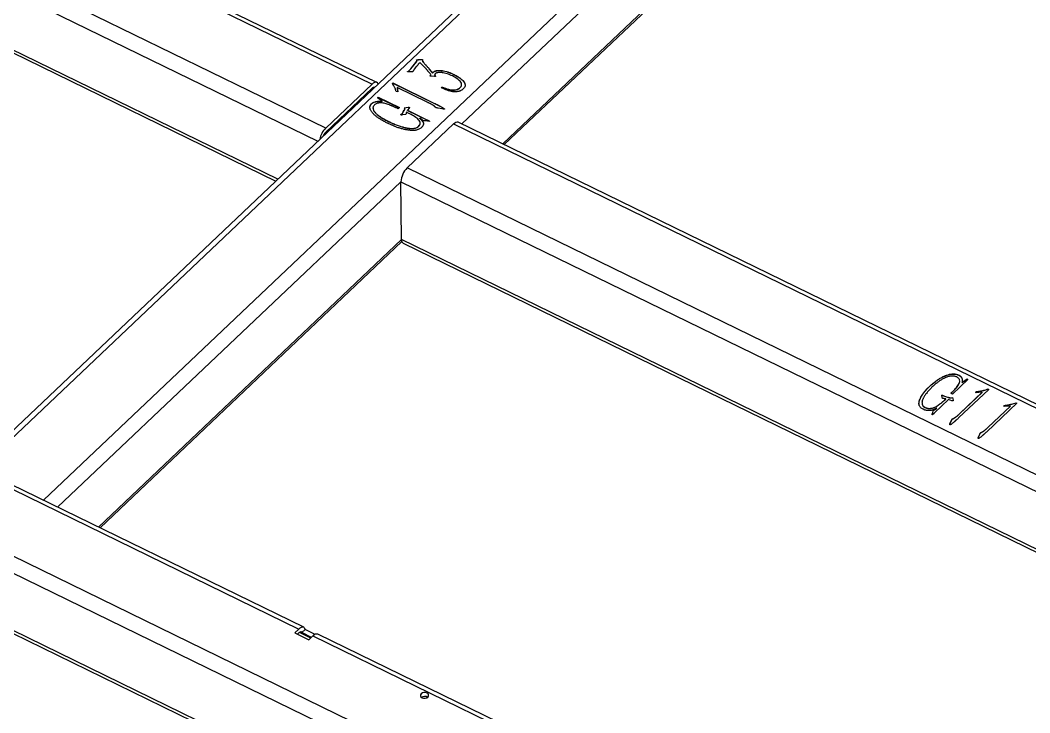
# Model space of a CAD drawing. Header units: millimetres. Extents: x 0 to 14850, y 0 to 10500.
# Drawn here: x 7003 to 9513, y 4267 to 5988 of the extents above; entities that cross this region are included whole.
import ezdxf

# ---------------------------------------------------------------- set-up
doc = ezdxf.new("R2010")
doc.units = ezdxf.units.MM
doc.header["$LTSCALE"] = 50

msp = doc.modelspace()

# ---------------------------------------------------------------- linework, layer by layer
for p, q in [((9388.4, 7247.2), (6890.1, 4878.6)), ((6901.9, 4872.8), (9406.5, 7247.4)), ((9565.8, 7169.7), (7061.2, 4795.2)), ((8101.5, 5730.7), (9587.6, 7139.7)), ((5415.1, 7030.4), (7878.1, 5829.4)), ((7890.1, 5833.8), (5427, 7034.9)), ((9589.4, 6995.9), (8202.8, 5681.3)), ((8206.8, 5679.4), (9586.1, 6987)), ((10061.4, 3156.3), (2368.5, 6907.5)), ((7762.8, 5720), (5299.7, 6921)), ((5284.3, 6886.7), (7743.4, 5687.6)), ((2353.1, 6873.2), (10046, 3121.9)), ((7643.8, 5593.2), (5286.1, 6742.9)), ((5290, 6733.8), (7638.8, 5588.4)), ((7974.6, 5867.9), (7989.5, 5886.2)), ((7974.6, 5867.6), (7989.5, 5885.9)), ((7989.1, 5888.4), (7988.7, 5890.2)), ((7989.5, 5886.2), (7989.1, 5888.4)), ((7989.5, 5885.9), (7989.5, 5886.2)), ((7993.3, 5890.4), (8000.7, 5890.6)), ((7993.4, 5890), (7993.3, 5890.4)), ((7993.4, 5890), (8000.7, 5890.3)), ((8009.3, 5871.1), (7997.2, 5883.4)), ((8000.7, 5890.3), (8000.7, 5890.6)), ((8003.8, 5887.7), (8004, 5885.4)), ((8003.8, 5887.4), (8003.8, 5887.7)), ((8003.8, 5887.4), (8004, 5885.1)), ((8004, 5885.1), (8004, 5885.4)), ((7979.5, 5859.7), (7968.8, 5859.8)), ((7970.3, 5863.5), (7974.6, 5867.9)), ((7970.3, 5863.2), (7974.6, 5867.6)), ((7970.3, 5863.2), (7970.3, 5863.5)), ((7974.6, 5867.6), (7974.6, 5867.9)), ((7980.1, 5861.4), (7979.5, 5859.7)), ((7986.3, 5871.1), (7983.1, 5866.6)), ((8021.1, 5866.1), (8028, 5856.7)), ((8021.1, 5865.8), (8021.1, 5866.1)), ((8021.1, 5865.8), (8028, 5856.4)), ((8022.5, 5849.8), (8023.1, 5851.2)), ((8022.6, 5849.8), (8023.1, 5850.9)), ((8023.1, 5851.2), (8023.9, 5853.4)), ((8023.1, 5850.9), (8023.9, 5853.1)), ((8023.1, 5850.9), (8023.1, 5851.2)), ((8023.9, 5853.1), (8023.9, 5853.4)), ((8033, 5848.3), (8024.7, 5849.1)), ((8028, 5856.4), (8028, 5856.7)), ((8035.1, 5855), (8033.2, 5852.7)), ((8033.2, 5852.7), (8034.8, 5850.5)), ((8033.2, 5852.4), (8033.2, 5852.7)), ((8033.2, 5852.4), (8034.8, 5850.2)), ((8034.8, 5850.2), (8034.8, 5850.5)), ((8082.6, 5852.8), (8082.6, 5853.1)), ((7878.1, 5829.4), (7762.8, 5720)), ((7928.5, 5830.8), (7930, 5832.3)), ((7931.1, 5827.1), (7928.5, 5830.8)), ((7928.6, 5830.6), (7930, 5832)), ((7930, 5832.3), (8033.3, 5781.7)), ((7930, 5832), (7930, 5832.3)), ((7930, 5832), (8033.3, 5781.4)), ((4964.5, 5807.3), (7696.2, 4475.3)), ((7708.1, 4479.7), (4976.5, 5811.8)), ((7762.9, 5710.2), (7878.3, 5819.6)), ((7882.2, 5819.2), (7879.4, 5820.6)), ((7941.8, 5810.1), (7937.9, 5811.2)), ((7940.3, 5821.4), (7941.8, 5810.1)), ((8016.5, 5784), (7940.3, 5821.4)), ((7940.3, 5821.1), (7940.3, 5821.4)), ((7940.3, 5821.1), (7941.7, 5810.1)), ((8050.4, 5820.6), (8051.9, 5822.1)), ((8058.1, 5817.1), (8050.4, 5820.6)), ((8050.6, 5820.5), (8052, 5821.8)), ((8052, 5821.8), (8051.9, 5822.1)), ((8097.3, 5820.9), (8097.3, 5821.2)), ((7877, 5780.6), (7877, 5780.9)), ((7891.4, 5795.1), (7893.1, 5796.7)), ((7903.6, 5786.8), (7891.4, 5795.1)), ((7891.6, 5795), (7893.1, 5796.4)), ((7893.1, 5796.7), (7945.9, 5771)), ((7893.1, 5796.4), (7893.1, 5796.7)), ((7893.1, 5796.4), (7945.7, 5770.8)), ((7899.3, 5787.2), (7903.6, 5786.8)), ((7899.3, 5786.9), (7899.3, 5787.2)), ((7899.3, 5786.9), (7903.6, 5786.5)), ((7903.6, 5786.5), (7903.6, 5786.8)), ((8033.3, 5781.4), (8033.3, 5781.7)), ((7880.4, 5770), (7880.4, 5769.6)), ((7945.9, 5771), (7943.1, 5768.1)), ((7950, 5754), (7953.4, 5757.2)), ((7950.1, 5753.7), (7950, 5754)), ((7950, 5753.4), (7950.1, 5753.7)), ((7950.1, 5753.7), (7953.4, 5756.9)), ((7961.9, 5754.1), (7952.9, 5752.8)), ((7953.4, 5757.2), (7955.4, 5760.5)), ((7953.4, 5756.9), (7955.4, 5760.2)), ((7953.4, 5756.9), (7953.4, 5757.2)), ((7955.4, 5760.5), (7958.1, 5764.4)), ((7955.4, 5760.2), (7958.1, 5764.1)), ((7955.4, 5760.2), (7955.4, 5760.5)), ((7958.1, 5764.1), (7958.1, 5764.4)), ((7958.3, 5770.8), (7967.8, 5772.2)), ((7959.4, 5769.1), (7958.3, 5770.8)), ((7958.5, 5770.5), (7967.8, 5771.9)), ((7962.5, 5756.2), (7961.9, 5754.1)), ((7969.4, 5756.9), (7963.7, 5759.9)), ((7970.3, 5770.1), (7966.1, 5764.4)), ((7966.1, 5764.4), (8014.5, 5740.8)), ((7966.1, 5764.1), (7966.1, 5764.4)), ((7966.1, 5764.1), (8014.5, 5740.5)), ((7967.8, 5771.9), (7967.8, 5772.2)), ((7971, 5771.1), (7970.3, 5770.1)), ((8051.4, 5767.9), (8042.8, 5769.8)), ((8054.6, 5767.3), (8051.4, 5767.9)), ((7779.8, 5726.2), (7782.6, 5724.8)), ((7919.7, 5736.1), (7919.7, 5736.4)), ((7965.2, 5621.3), (8080.6, 5730.6)), ((7993.4, 5723.8), (7993.4, 5724.1)), ((8002.7, 5740.5), (7996.6, 5744.7)), ((7996.6, 5744.4), (7996.6, 5744.7)), ((8004.2, 5739.1), (8002.7, 5740.5)), ((8012.4, 5738), (8007.8, 5738.4)), ((8015.7, 5737.4), (8012.4, 5738)), ((8014.5, 5740.5), (8014.5, 5740.8)), ((8080.6, 5730.6), (10543.6, 4529.6)), ((10555.6, 4534), (8092.5, 5735.1)), ((7768.1, 5711), (7765.2, 5712.4)), ((10428.3, 4420.2), (7965.2, 5621.3)), ((7096.5, 4778), (7949.8, 5586.9)), ((7951.6, 5443.1), (7949.8, 5586.9)), ((7949.8, 5586.9), (10408.8, 4387.8)), ((7567.1, 4187.7), (4835.5, 5519.8)), ((4839.5, 5510.6), (7567.9, 4180.2)), ((7951.6, 5443.1), (7197.9, 4728.5)), ((7201.9, 4726.6), (7952.3, 5438.1)), ((10309.3, 4293.4), (7951.6, 5443.1)), ((7955.5, 5434), (10304.3, 4288.6)), ((9359.4, 5095.6), (9321.2, 5059.3)), ((9336.4, 5106.1), (9336.4, 5106.4)), ((9344.7, 5088.4), (9357.1, 5096.7)), ((9344.7, 5088.1), (9357.1, 5096.4)), ((9357.1, 5096.7), (9359.4, 5095.6)), ((9357.1, 5096.4), (9357.1, 5096.7)), ((9357.1, 5096.4), (9359.2, 5095.4)), ((9277.8, 5089.7), (9277.8, 5090)), ((9411.2, 5070.8), (9336.1, 4999.8)), ((9345.4, 5091.3), (9344.7, 5088.4)), ((9344.7, 5088.1), (9344.7, 5088.4)), ((9345.2, 5092.4), (9345.4, 5091.5)), ((9403.6, 5070), (9409, 5071.8)), ((9403.6, 5069.7), (9409, 5071.5)), ((9403.6, 5069.7), (9403.6, 5070)), ((9409, 5071.8), (9411.2, 5070.8)), ((9409, 5071.5), (9409, 5071.8)), ((9409, 5071.5), (9411, 5070.6)), ((9311.3, 5045.5), (9276.2, 5012.2)), ((9296.2, 5048.2), (9294.4, 5054.4)), ((9296.2, 5056.3), (9300.9, 5054.1)), ((9296.2, 5056), (9296.2, 5056.3)), ((9296.2, 5056), (9300.9, 5053.7)), ((9299.4, 5047.9), (9296.2, 5048.2)), ((9300.3, 5043.2), (9304.8, 5047.1)), ((9300.3, 5042.9), (9304.8, 5046.8)), ((9300.9, 5054.1), (9305.7, 5052.7)), ((9300.9, 5053.7), (9300.9, 5054.1)), ((9300.9, 5053.7), (9305.7, 5052.4)), ((9304.8, 5046.8), (9304.8, 5047.1)), ((9305.7, 5052.7), (9311.4, 5050.9)), ((9305.7, 5052.4), (9305.7, 5052.7)), ((9305.7, 5052.4), (9311.5, 5050.6)), ((9319.6, 5042.7), (9311.3, 5045.5)), ((9311.5, 5050.6), (9311.4, 5050.9)), ((9321.2, 5059.3), (9317, 5061.2)), ((9318.2, 5050.1), (9320.8, 5050.8)), ((9318.2, 5049.8), (9320.8, 5050.5)), ((9318.2, 5049.8), (9318.2, 5050.1)), ((9320.8, 5050.8), (9322.8, 5044.4)), ((9320.8, 5050.5), (9320.8, 5050.8)), ((9320.8, 5050.5), (9322.8, 5044.1)), ((9339.6, 5011.3), (9395.1, 5063.6)), ((9339.6, 5011), (9395.1, 5063.3)), ((9378.6, 5062.5), (9380.2, 5065.2)), ((9395.1, 5063.6), (9378.6, 5062.5)), ((9378.8, 5062.5), (9380.2, 5064.9)), ((9380.2, 5064.9), (9380.2, 5065.2)), ((9395.1, 5063.3), (9395.1, 5063.6)), ((9252, 5026.1), (9252, 5026.4)), ((9273.9, 5019.2), (9275.9, 5020.3)), ((9273.9, 5018.9), (9275.9, 5020)), ((9275.9, 5020.3), (9282.1, 5024.5)), ((9275.9, 5020), (9282.1, 5024.2)), ((9275.9, 5020), (9275.9, 5020.3)), ((9282.1, 5024.2), (9282.1, 5024.5)), ((9300.3, 5042.9), (9300.3, 5043.2)), ((9321.1, 5042.2), (9319.6, 5042.7)), ((9322.8, 5044.1), (9322.8, 5044.4)), ((9481.3, 5036.6), (9406.2, 4965.6)), ((9409.7, 4977.1), (9465.2, 5029.4)), ((9409.8, 4976.8), (9465.2, 5029.1)), ((9448.7, 5028.3), (9450.4, 5031)), ((9465.2, 5029.4), (9448.7, 5028.3)), ((9448.9, 5028.3), (9450.4, 5030.7)), ((9450.4, 5030.7), (9450.4, 5031)), ((9465.2, 5029.1), (9465.2, 5029.4)), ((9473.7, 5035.8), (9479.2, 5037.6)), ((9473.7, 5035.5), (9479.2, 5037.3)), ((9473.7, 5035.5), (9473.7, 5035.8)), ((9479.2, 5037.6), (9481.3, 5036.6)), ((9479.2, 5037.3), (9479.2, 5037.6)), ((9479.2, 5037.3), (9481.1, 5036.4)), ((9271.2, 5011.4), (9272.1, 5013.6)), ((9271.2, 5011.1), (9272.1, 5013.3)), ((9271.2, 5011.1), (9271.2, 5011.4)), ((9272.1, 5013.6), (9272.7, 5016.8)), ((9272.1, 5013.3), (9272.7, 5016.4)), ((9272.1, 5013.3), (9272.1, 5013.6)), ((9272.7, 5016.4), (9272.7, 5016.8)), ((9273.9, 5018.9), (9273.9, 5019.2)), ((9339.6, 5011), (9339.6, 5011.3)), ((9314.7, 4985.1), (9315.6, 4987.4)), ((9314.7, 4984.8), (9315.6, 4987)), ((9314.7, 4984.8), (9314.7, 4985.1)), ((9315.6, 4987.4), (9318.5, 4993.2)), ((9315.6, 4987), (9318.5, 4992.9)), ((9315.6, 4987), (9315.6, 4987.4)), ((9318.5, 4992.9), (9318.5, 4993.2)), ((9409.8, 4976.8), (9409.7, 4977.1)), ((9384.8, 4950.9), (9385.7, 4953.1)), ((9384.8, 4950.6), (9385.7, 4952.8)), ((9384.8, 4950.6), (9384.8, 4950.9)), ((9385.7, 4953.1), (9388.6, 4959)), ((9385.7, 4952.8), (9388.6, 4958.7)), ((9385.7, 4952.8), (9385.7, 4953.1)), ((9388.6, 4958.7), (9388.6, 4959)), ((7696.2, 4475.3), (7686.1, 4465.8)), ((7711.7, 4474), (7703.6, 4466.3)), ((7736.4, 4462), (7711.7, 4474)), ((7686.1, 4465.8), (7721.2, 4448.7)), ((7693, 4462.4), (7696.3, 4465.5)), ((7725.6, 4452.8), (7697.4, 4466.5)), ((7727.5, 4454.6), (7703.6, 4466.3)), ((7721.2, 4448.7), (7731.2, 4458.2)), ((7731.2, 4458.2), (10176.7, 3265.6)), ((10186.3, 3271.3), (7743.2, 4462.6))]:
    msp.add_line(p, q)
at = {"flags": 128}
for points in [[(7893.3, 5829.7), (7892.7, 5831), (7891.3, 5833), (7889.3, 5834.1), (7886.9, 5834.3), (7884.1, 5833.6), (7881.2, 5831.9), (7878.1, 5829.4)], [(7878.3, 5819.6), (7879.8, 5820.9), (7881.3, 5821.7), (7882.6, 5822.1), (7883.8, 5822), (7884.7, 5821.6)], [(8080.6, 5730.6), (8083.6, 5733.2), (8086.6, 5734.8), (8089.3, 5735.6), (8091.7, 5735.4), (8092.5, 5735.1)], [(7711.7, 4474), (7710.9, 4476.5), (7709.7, 4478.5), (7708.1, 4479.7), (7706.2, 4480.2), (7703.9, 4480.1), (7701.5, 4479.1), (7698.8, 4477.5), (7696.2, 4475.3)], [(7703.6, 4466.3), (7703.1, 4467.1), (7702.4, 4467.7), (7701.6, 4468), (7700.7, 4468), (7699.6, 4467.8), (7698.6, 4467.3), (7697.4, 4466.5), (7696.3, 4465.5)], [(8000.1, 4314.4), (7998.4, 4311.9), (7998.3, 4309.1), (7999.7, 4306.5), (8002.4, 4304.5), (8006.1, 4303.4), (8010.2, 4303.3), (8014, 4304.3), (8017, 4306.2), (8018.7, 4308.7), (8018.8, 4311.5), (8017.4, 4314.1), (8014.7, 4316.1), (8011, 4317.2), (8006.9, 4317.3), (8003.1, 4316.3), (8000.1, 4314.4)]]:
    msp.add_lwpolyline(points, dxfattribs=at)
for centre, radius, start, end in [((7802.1, 5681.3), 55.2, 135.4812, 168.8278), ((7782, 5691.2), 27, 135.2475, 160.774), ((8002.3, 5584), 52.6, 134.876, 176.7905), ((7960.9, 5441.7), 9.45, 171.6444, 235.1878), ((7740.6, 4451.4), 11.5, 76.9214, 144.1607), ((8008.8, 4294.1), 13.6, 56.8225, 124.5836)]:
    msp.add_arc(centre, radius, start, end)
for points, knots in [([(7997.2, 5883.4), (7996.4, 5882.4), (7994.5, 5880.3), (7992, 5877.6), (7989.9, 5875.3), (7988.5, 5873.8), (7987.3, 5872.4), (7986.6, 5871.5), (7986.3, 5871.1)], [0, 0, 0, 0, 0.240019, 0.522018, 0.666348, 0.793885, 0.904533, 1, 1, 1, 1]), ([(7988.7, 5890.2), (7988.8, 5890.2), (7989.2, 5890.2), (7990.1, 5890.2), (7991.5, 5890.3), (7992.7, 5890.3), (7993.3, 5890.4)], [0, 0, 0, 0, 0.05995, 0.251846, 0.56241, 1, 1, 1, 1]), ([(7988.7, 5889.9), (7988.8, 5889.9), (7989.2, 5889.9), (7990.1, 5889.9), (7991.5, 5890), (7992.7, 5890), (7993.4, 5890)], [0, 0, 0, 0, 0.05995, 0.251846, 0.56241, 1, 1, 1, 1]), ([(8000.7, 5890.6), (8001.2, 5890.6), (8002.1, 5890.7), (8003.1, 5890.5), (8003.5, 5890), (8003.7, 5889.4), (8003.8, 5888.6), (8003.8, 5888), (8003.8, 5887.7)], [0, 0, 0, 0, 0.236587, 0.387827, 0.471115, 0.599237, 0.773618, 1, 1, 1, 1]), ([(8000.7, 5890.3), (8001.2, 5890.3), (8002.1, 5890.4), (8003.1, 5890.2), (8003.5, 5889.7), (8003.7, 5889.1), (8003.8, 5888.3), (8003.8, 5887.7), (8003.8, 5887.4)], [0, 0, 0, 0, 0.236587, 0.387827, 0.471115, 0.599237, 0.773618, 1, 1, 1, 1]), ([(8004, 5885.4), (8005.1, 5884.2), (8007.2, 5881.9), (8010.2, 5878.7), (8012.9, 5875.8), (8015.2, 5873.2), (8017.1, 5871), (8018.8, 5869.1), (8020.1, 5867.5), (8020.8, 5866.5), (8021.1, 5866.1)], [0, 0, 0, 0, 0.188413, 0.357486, 0.50962, 0.643418, 0.759307, 0.857858, 0.937578, 1, 1, 1, 1]), ([(8004, 5885.1), (8005.1, 5883.9), (8007.2, 5881.6), (8010.2, 5878.4), (8012.9, 5875.5), (8015.2, 5872.9), (8017.1, 5870.6), (8018.8, 5868.8), (8020.1, 5867.2), (8020.8, 5866.2), (8021.1, 5865.8)], [0, 0, 0, 0, 0.188413, 0.357486, 0.50962, 0.643418, 0.759307, 0.857858, 0.937578, 1, 1, 1, 1]), ([(7968.8, 5859.8), (7968.4, 5859.8), (7967.6, 5859.8), (7966.7, 5859.9), (7966.1, 5860), (7965.8, 5860.4), (7966.4, 5860.9), (7967.2, 5861.1), (7968.2, 5861.4), (7968.9, 5861.9), (7969.6, 5862.6), (7970.1, 5863.2), (7970.3, 5863.5)], [0, 0, 0, 0, 0.132121, 0.225545, 0.28598, 0.323707, 0.397087, 0.519994, 0.605226, 0.709452, 0.84137, 1, 1, 1, 1]), ([(7966.4, 5860.5), (7966.5, 5860.5), (7967.3, 5860.9), (7969.1, 5861.5), (7969.9, 5862.6), (7970.3, 5863.2)], [0, 0, 0, 0, 0.056747, 0.524872, 1, 1, 1, 1]), ([(7983.1, 5866.6), (7982.9, 5866.4), (7982.6, 5865.9), (7982, 5864.8), (7981.1, 5863.2), (7980.5, 5862), (7980.1, 5861.4)], [0, 0, 0, 0, 0.119615, 0.326343, 0.618028, 1, 1, 1, 1]), ([(8023.9, 5853.4), (8023.4, 5854.1), (8022.2, 5855.5), (8020.6, 5857.6), (8019.2, 5859.5), (8017.7, 5861.2), (8016.5, 5862.7), (8015.4, 5864.1), (8014.3, 5865.3), (8013.2, 5866.7), (8011.9, 5868), (8010.8, 5869.4), (8009.9, 5870.4), (8009.4, 5870.9), (8009.3, 5871.1)], [0, 0, 0, 0, 0.122989, 0.236923, 0.342871, 0.438735, 0.525539, 0.604359, 0.673619, 0.733331, 0.833057, 0.9109, 0.966393, 1, 1, 1, 1]), ([(8024.7, 5849.1), (8024.2, 5849.1), (8023.3, 5849.2), (8022.8, 5849.6), (8022.5, 5849.8)], [0, 0, 0, 0, 0.57363, 1, 1, 1, 1]), ([(8028, 5856.7), (8028.4, 5857.2), (8029.3, 5858.1), (8030.5, 5859.6), (8032.4, 5861), (8034.6, 5862), (8036.7, 5862.6), (8038.6, 5863), (8040.8, 5863.3), (8043.2, 5863.5), (8045.9, 5863.5), (8048.8, 5863.3), (8052.1, 5863), (8056.9, 5862.3), (8063, 5861), (8069.9, 5858.7), (8076.4, 5856), (8080.6, 5854.1), (8082.6, 5853.1)], [0, 0, 0, 0, 0.041274, 0.079617, 0.120502, 0.171652, 0.201341, 0.233561, 0.268725, 0.306774, 0.348943, 0.396561, 0.449701, 0.50881, 0.63256, 0.756161, 0.879414, 1, 1, 1, 1]), ([(8028, 5856.4), (8028.4, 5856.9), (8029.3, 5857.8), (8030.5, 5859.3), (8032.4, 5860.7), (8034.6, 5861.7), (8036.7, 5862.3), (8038.6, 5862.7), (8040.8, 5863), (8043.2, 5863.2), (8045.9, 5863.2), (8048.8, 5863), (8052.1, 5862.7), (8056.9, 5862), (8063, 5860.7), (8069.9, 5858.4), (8076.4, 5855.7), (8080.6, 5853.8), (8082.6, 5852.8)], [0, 0, 0, 0, 0.041274, 0.079617, 0.120502, 0.171652, 0.201341, 0.233561, 0.268725, 0.306774, 0.348943, 0.396561, 0.449701, 0.50881, 0.63256, 0.756161, 0.879414, 1, 1, 1, 1]), ([(8034.8, 5850.5), (8035, 5850.3), (8035.3, 5849.8), (8035.7, 5849.1), (8035.9, 5848.7), (8036.1, 5848.3), (8035.7, 5848.1), (8035.1, 5848.1), (8034.2, 5848.2), (8033.4, 5848.3), (8033, 5848.3)], [0, 0, 0, 0, 0.207295, 0.361367, 0.470243, 0.531833, 0.576724, 0.661411, 0.805235, 1, 1, 1, 1]), ([(8034.8, 5850.2), (8035, 5849.9), (8035.4, 5849.3), (8035.8, 5848.6), (8035.9, 5848.3), (8036, 5848.1), (8036, 5848.1), (8036, 5848.1)], [0, 0, 0, 0, 0.544259, 0.810489, 0.953873, 0.989072, 1, 1, 1, 1]), ([(8067.7, 5854.1), (8065.6, 5854.8), (8061.4, 5856.2), (8055.8, 5857.5), (8051.4, 5858.2), (8048.3, 5858.4), (8045.2, 5858.4), (8042.3, 5858.1), (8039.8, 5857.7), (8037.7, 5857), (8036.1, 5856.2), (8035.4, 5855.4), (8035.1, 5855)], [0, 0, 0, 0, 0.201826, 0.39963, 0.494823, 0.584118, 0.670153, 0.752792, 0.827959, 0.892407, 0.947603, 1, 1, 1, 1]), ([(8100.3, 5830.4), (8100.4, 5830.8), (8100.4, 5833), (8097.1, 5836.6), (8091, 5842.3), (8081.2, 5848.5), (8072.2, 5852.2), (8067.7, 5854.1)], [0, 0, 0, 0, 0.034459, 0.195, 0.356148, 0.678187, 1, 1, 1, 1]), ([(8082.6, 5853.1), (8084.2, 5852.3), (8087.1, 5850.7), (8091.1, 5848.4), (8094.5, 5846.2), (8098.2, 5843.6), (8101.9, 5840.4), (8105, 5837.1), (8106.9, 5834.5), (8108, 5832.6), (8108.8, 5830.7), (8109.3, 5828.8), (8109.5, 5827), (8109.4, 5825.4), (8109.1, 5823.9), (8108.2, 5822.1), (8106.9, 5820.1), (8105.5, 5818.7), (8104.8, 5818)], [0, 0, 0, 0, 0.09455, 0.179615, 0.253693, 0.318503, 0.434282, 0.541479, 0.5921, 0.640694, 0.686438, 0.73108, 0.773461, 0.811952, 0.84756, 0.879934, 0.941284, 1, 1, 1, 1]), ([(8082.6, 5852.8), (8086.7, 5850.6), (8094.8, 5846.2), (8103.2, 5839.2), (8107.8, 5833), (8109.7, 5829.2), (8109.3, 5827.2), (8109.3, 5826.9)], [0, 0, 0, 0, 0.3260063, 0.6515805, 0.8144678, 0.9770839, 1, 1, 1, 1]), ([(7937.9, 5811.2), (7937.6, 5812.2), (7937.2, 5814), (7936.4, 5816.6), (7935.6, 5818.7), (7934.6, 5821.1), (7933.1, 5823.8), (7931.7, 5826), (7931.1, 5827.1)], [0, 0, 0, 0, 0.179519, 0.336515, 0.467999, 0.577127, 0.779821, 1, 1, 1, 1]), ([(8097.3, 5820.9), (8098.7, 5822.5), (8100.9, 5825.1), (8100.5, 5827.9), (8100.4, 5829)], [0, 0, 0, 0, 0.637123, 1, 1, 1, 1]), ([(8097.3, 5821.2), (8098.8, 5822.8), (8100.7, 5825.1), (8100.5, 5827.6), (8100.4, 5828.3)], [0, 0, 0, 0, 0.72212, 1, 1, 1, 1]), ([(8051.9, 5822.1), (8053.2, 5821.6), (8055.6, 5820.8), (8059, 5819.6), (8062.2, 5818.6), (8065.9, 5817.3), (8070.3, 5816.1), (8075.5, 5815.2), (8080.3, 5814.8), (8084.9, 5815.1), (8089, 5816), (8092.4, 5817.4), (8095.2, 5819.2), (8096.6, 5820.5), (8097.3, 5821.2)], [0, 0, 0, 0, 0.08288, 0.158723, 0.228332, 0.291723, 0.406324, 0.509953, 0.605426, 0.694322, 0.776902, 0.854775, 0.928465, 1, 1, 1, 1]), ([(8052, 5821.8), (8053.2, 5821.3), (8055.6, 5820.5), (8059, 5819.3), (8062.2, 5818.2), (8065.9, 5817), (8070.3, 5815.8), (8075.5, 5814.9), (8080.3, 5814.5), (8084.9, 5814.8), (8089, 5815.7), (8092.4, 5817.1), (8095.2, 5818.9), (8096.6, 5820.2), (8097.3, 5820.9)], [0, 0, 0, 0, 0.08288, 0.158723, 0.228332, 0.291723, 0.406324, 0.509953, 0.605426, 0.694322, 0.776902, 0.854775, 0.928465, 1, 1, 1, 1]), ([(8104.8, 5818), (8104.2, 5817.4), (8103.1, 5816.3), (8101.2, 5814.8), (8099.2, 5813.5), (8097.1, 5812.4), (8094.8, 5811.6), (8092.1, 5811), (8089.1, 5810.6), (8085.8, 5810.4), (8082.3, 5810.4), (8078.7, 5810.7), (8075.1, 5811.3), (8070.3, 5812.4), (8064.5, 5814.2), (8060.2, 5816.1), (8058.1, 5817.1)], [0, 0, 0, 0, 0.05922, 0.113933, 0.165404, 0.212861, 0.261013, 0.312176, 0.369771, 0.432764, 0.499417, 0.567466, 0.638075, 0.711105, 0.857737, 1, 1, 1, 1]), ([(7900.5, 5741.1), (7898.4, 5742.4), (7894, 5745.2), (7888.9, 5749), (7885, 5752.3), (7882.2, 5754.8), (7879.7, 5757.5), (7877.5, 5760.2), (7875.5, 5762.8), (7874.1, 5765.3), (7873.2, 5767.7), (7872.8, 5769.9), (7872.8, 5771.9), (7872.9, 5773.6), (7873.2, 5775.1), (7873.9, 5776.8), (7875.1, 5778.7), (7876.4, 5780.2), (7877, 5780.9)], [0, 0, 0, 0, 0.126875, 0.26151, 0.330229, 0.398329, 0.466356, 0.533691, 0.597757, 0.655467, 0.70742, 0.754407, 0.796644, 0.833775, 0.865799, 0.893553, 0.945163, 1, 1, 1, 1]), ([(7873.2, 5773.1), (7873.2, 5773.8), (7873.3, 5776.5), (7875.4, 5778.9), (7877, 5780.6)], [0, 0, 0, 0, 0.273062, 1, 1, 1, 1]), ([(7877, 5780.9), (7877.5, 5781.3), (7878.4, 5782.2), (7880, 5783.3), (7881.7, 5784.2), (7884.1, 5785.3), (7887.6, 5786.3), (7891.4, 5786.9), (7894.3, 5787.1), (7896.3, 5787.2), (7897.9, 5787.3), (7898.9, 5787.2), (7899.3, 5787.2)], [0, 0, 0, 0, 0.093571, 0.182514, 0.269093, 0.354305, 0.52846, 0.715, 0.80627, 0.883545, 0.948137, 1, 1, 1, 1]), ([(7877, 5780.6), (7877.5, 5781), (7878.4, 5781.9), (7880, 5783), (7881.7, 5783.9), (7884.2, 5785), (7887.6, 5786), (7891.4, 5786.6), (7894.3, 5786.7), (7896.3, 5786.9), (7897.9, 5787), (7898.9, 5786.9), (7899.3, 5786.9)], [0, 0, 0, 0, 0.093571, 0.182514, 0.269093, 0.354305, 0.52846, 0.715, 0.80627, 0.883545, 0.948137, 1, 1, 1, 1]), ([(7885, 5778.6), (7884.3, 5778), (7883, 5776.8), (7881.6, 5774.8), (7880.7, 5772.7), (7880.3, 5770.5), (7880.5, 5768.3), (7881.2, 5765.9), (7882.6, 5763.4), (7884.4, 5760.8), (7886.6, 5758.1), (7889.1, 5755.6), (7891.9, 5753.2), (7895.8, 5750.1), (7900.8, 5746.6), (7907, 5743), (7913.3, 5739.6), (7917.6, 5737.5), (7919.7, 5736.4)], [0, 0, 0, 0, 0.042953, 0.083374, 0.123258, 0.162895, 0.204395, 0.249812, 0.299201, 0.353806, 0.411254, 0.468748, 0.525799, 0.582908, 0.694352, 0.798766, 0.899666, 1, 1, 1, 1]), ([(7943.1, 5768.1), (7942.2, 5768.5), (7940.2, 5769.5), (7937.1, 5771), (7933.8, 5772.6), (7930.9, 5773.9), (7928.4, 5775), (7926.2, 5775.9), (7923.7, 5776.8), (7920.2, 5778.2), (7915.9, 5779.7), (7910.9, 5781.3), (7905.9, 5782.4), (7901.8, 5782.8), (7898.4, 5783), (7896, 5782.8), (7893.8, 5782.6), (7891.2, 5782), (7888, 5780.8), (7886, 5779.4), (7885, 5778.6)], [0, 0, 0, 0, 0.051377, 0.111407, 0.174691, 0.237462, 0.271062, 0.309597, 0.352539, 0.400917, 0.494837, 0.576505, 0.652267, 0.73063, 0.769331, 0.805062, 0.838334, 0.870025, 0.93318, 1, 1, 1, 1]), ([(8042.8, 5769.8), (8041.9, 5769.9), (8040.5, 5770.2), (8038.6, 5770.6), (8037.4, 5770.9), (8036.6, 5771.2), (8036.1, 5771.8), (8035.2, 5772.6), (8034.2, 5773.6), (8032.8, 5774.8), (8031.3, 5776), (8029.5, 5777.2), (8027.5, 5778.4), (8025.5, 5779.6), (8023.4, 5780.6), (8021.5, 5781.6), (8019.1, 5782.8), (8017.4, 5783.6), (8016.5, 5784)], [0, 0, 0, 0, 0.076319, 0.131961, 0.169365, 0.186991, 0.214493, 0.258357, 0.313999, 0.378545, 0.44759, 0.518041, 0.596108, 0.689468, 0.746404, 0.817828, 0.901672, 1, 1, 1, 1]), ([(8033.3, 5781.7), (8034.2, 5781.3), (8035.9, 5780.3), (8038.5, 5779.1), (8040.7, 5777.9), (8042.8, 5776.9), (8044.6, 5776), (8046.2, 5775.1), (8047.5, 5774.5), (8049.5, 5773.3), (8052.3, 5771.8), (8055.1, 5770.1), (8057, 5768.8), (8057.8, 5768.1), (8058.2, 5767.5), (8057.9, 5767.3), (8057.7, 5767.2)], [0, 0, 0, 0, 0.103659, 0.198756, 0.284256, 0.361191, 0.429603, 0.488406, 0.538633, 0.580357, 0.724989, 0.862564, 0.920189, 0.960408, 0.983938, 1, 1, 1, 1]), ([(8033.3, 5781.4), (8037.7, 5779.2), (8044.4, 5775.8), (8052, 5771.7), (8055.6, 5769.5), (8057.3, 5768.3), (8057.9, 5767.7), (8058.1, 5767.4), (8058.1, 5767.3), (8058.1, 5767.3)], [0, 0, 0, 0, 0.510205, 0.765204, 0.892942, 0.956092, 0.989329, 0.997568, 1, 1, 1, 1]), ([(7881, 5769.6), (7881, 5768.3), (7880.9, 5764.7), (7885.2, 5759.4), (7892.2, 5752), (7904, 5744.1), (7914.5, 5738.8), (7919.7, 5736.1)], [0, 0, 0, 0, 0.090481, 0.241924, 0.393553, 0.696624, 1, 1, 1, 1]), ([(7952.9, 5752.8), (7952.4, 5752.7), (7951.6, 5752.5), (7950.6, 5752.6), (7950.2, 5752.9), (7949.9, 5753.2), (7949.9, 5753.6), (7950, 5753.9), (7950, 5754)], [0, 0, 0, 0, 0.350484, 0.527084, 0.64708, 0.750783, 0.854774, 1, 1, 1, 1]), ([(7958.1, 5764.4), (7958.3, 5764.7), (7958.9, 5765.4), (7959.3, 5766.7), (7959.8, 5768), (7959.5, 5768.7), (7959.4, 5769.1)], [0, 0, 0, 0, 0.191467, 0.503414, 0.805851, 1, 1, 1, 1]), ([(7958.1, 5764.1), (7958.3, 5764.4), (7958.9, 5765.1), (7959.3, 5766.4), (7959.8, 5767.7), (7959.6, 5768.4), (7959.5, 5768.7)], [0, 0, 0, 0, 0.191467, 0.503414, 0.805851, 1, 1, 1, 1]), ([(7963.7, 5759.9), (7963.5, 5759.5), (7963.2, 5758.7), (7962.9, 5757.6), (7962.6, 5756.8), (7962.5, 5756.4), (7962.5, 5756.2)], [0, 0, 0, 0, 0.362799, 0.652475, 0.863991, 1, 1, 1, 1]), ([(7967.8, 5772.2), (7968.3, 5772.3), (7969.1, 5772.3), (7970.1, 5772), (7970.9, 5771.6), (7971, 5771.2), (7971, 5771.1)], [0, 0, 0, 0, 0.316288, 0.601624, 0.845531, 1, 1, 1, 1]), ([(7967.8, 5771.9), (7968.3, 5772), (7969.1, 5772), (7970.1, 5771.7), (7970.9, 5771.3), (7971, 5770.9), (7971.1, 5770.8)], [0, 0, 0, 0, 0.316288, 0.601624, 0.845531, 1, 1, 1, 1]), ([(7997.6, 5733.7), (7997.6, 5733.7), (7997.8, 5735.5), (7995.5, 5738.8), (7990.4, 5744.6), (7981, 5750.5), (7973.2, 5754.8), (7969.4, 5756.9)], [0, 0, 0, 0, 0.000832, 0.167024, 0.333536, 0.666593, 1, 1, 1, 1]), ([(8057.7, 5767.2), (8057.7, 5767.2), (8057.4, 5767.1), (8056.9, 5767), (8055.8, 5767), (8055.1, 5767.2), (8054.6, 5767.3)], [0, 0, 0, 0, 0.055423, 0.244187, 0.536828, 1, 1, 1, 1]), ([(8002.3, 5723), (8001.4, 5722.1), (7999.7, 5720.3), (7996.2, 5718.1), (7992.4, 5716.3), (7989, 5715.2), (7986, 5714.7), (7983.6, 5714.4), (7980.9, 5714.2), (7978.1, 5714.2), (7975, 5714.4), (7971.6, 5714.7), (7968, 5715.2), (7964.2, 5715.8), (7960.1, 5716.5), (7955.9, 5717.5), (7951.6, 5718.6), (7945.8, 5720.3), (7938.9, 5722.6), (7931.2, 5725.6), (7923.7, 5728.9), (7916.1, 5732.5), (7908.2, 5736.5), (7903.1, 5739.5), (7900.5, 5741.1)], [0, 0, 0, 0, 0.0403, 0.080356, 0.119472, 0.157357, 0.176759, 0.197542, 0.220121, 0.244249, 0.270492, 0.298956, 0.330404, 0.364108, 0.400246, 0.437627, 0.477386, 0.518632, 0.599479, 0.673497, 0.746929, 0.82693, 0.911502, 1, 1, 1, 1]), ([(7919.7, 5736.4), (7922.6, 5735.1), (7928.5, 5732.3), (7936.3, 5729.1), (7942.8, 5726.7), (7947.5, 5725.1), (7952, 5723.7), (7956.4, 5722.5), (7960.4, 5721.6), (7964.1, 5720.7), (7967.5, 5720.1), (7970.5, 5719.7), (7973.3, 5719.4), (7975.8, 5719.2), (7978.2, 5719.3), (7981.1, 5719.4), (7984.4, 5719.9), (7987.9, 5720.9), (7991, 5722.3), (7992.6, 5723.5), (7993.4, 5724.1)], [0, 0, 0, 0, 0.127726, 0.2645571, 0.3332368, 0.3982819, 0.4589229, 0.5162218, 0.5691346, 0.6169332, 0.6591212, 0.6964719, 0.7300719, 0.7612072, 0.7903915, 0.8174775, 0.8672857, 0.911985, 0.9547325, 1, 1, 1, 1]), ([(7919.7, 5736.1), (7922.6, 5734.8), (7928.5, 5732), (7936.3, 5728.8), (7942.8, 5726.4), (7947.5, 5724.8), (7952, 5723.4), (7956.4, 5722.2), (7960.4, 5721.3), (7964.1, 5720.4), (7967.5, 5719.8), (7970.5, 5719.4), (7973.3, 5719.1), (7975.8, 5718.9), (7978.2, 5719), (7981.1, 5719.1), (7984.4, 5719.6), (7987.9, 5720.6), (7991, 5722), (7992.6, 5723.2), (7993.4, 5723.8)], [0, 0, 0, 0, 0.127726, 0.2645571, 0.3332368, 0.3982819, 0.4589229, 0.5162218, 0.5691346, 0.6169332, 0.6591212, 0.6964719, 0.7300719, 0.7612072, 0.7903915, 0.8174775, 0.8672857, 0.911985, 0.9547325, 1, 1, 1, 1]), ([(7993.4, 5724.1), (7994.9, 5725.6), (7997.6, 5728.1), (7997.5, 5731.2), (7997.5, 5732.6)], [0, 0, 0, 0, 0.565094, 1, 1, 1, 1]), ([(7993.4, 5723.8), (7994.9, 5725.3), (7997.6, 5727.8), (7997.5, 5730.9), (7997.5, 5732.3)], [0, 0, 0, 0, 0.565094, 1, 1, 1, 1]), ([(7996.6, 5744.7), (7997, 5744.2), (7998, 5743.2), (7999.9, 5741.4), (8002, 5739.1), (8003.8, 5736.9), (8005, 5734.9), (8005.6, 5733.3), (8005.9, 5731.6), (8005.8, 5729.8), (8005.4, 5728), (8004.7, 5726.2), (8003.7, 5724.6), (8002.8, 5723.6), (8002.3, 5723)], [0, 0, 0, 0, 0.066931, 0.160895, 0.277311, 0.408832, 0.478532, 0.549522, 0.621851, 0.69747, 0.774652, 0.849586, 0.925122, 1, 1, 1, 1]), ([(7996.6, 5744.4), (7997, 5743.9), (7998, 5742.9), (7999.9, 5741.1), (8002, 5738.8), (8003.8, 5736.6), (8005, 5734.6), (8005.5, 5733.5), (8005.6, 5732.8), (8005.6, 5732.8)], [0, 0, 0, 0, 0.0669309, 0.1608946, 0.2773114, 0.4088318, 0.4785325, 0.5495225, 0.56, 0.56, 0.56, 0.56]), ([(8007.8, 5738.4), (8007.1, 5738.4), (8005.8, 5738.5), (8004.7, 5738.9), (8004.2, 5739.1)], [0, 0, 0, 0, 0.565776, 1, 1, 1, 1]), ([(8014.5, 5740.8), (8015.1, 5740.5), (8016.2, 5740), (8017.6, 5739.3), (8018.8, 5738.7), (8019.7, 5738.2), (8020.5, 5737.8), (8020.9, 5737.5), (8021.2, 5737.3), (8021.1, 5737), (8019.8, 5737.2), (8018.5, 5737.1), (8016.9, 5737.2), (8016, 5737.3), (8015.7, 5737.4)], [0, 0, 0, 0, 0.1462321, 0.2748402, 0.3807624, 0.4665218, 0.5322678, 0.5754245, 0.601747, 0.6097199, 0.6775596, 0.7999633, 0.9231951, 1, 1, 1, 1]), ([(8014.5, 5740.5), (8016.6, 5739.4), (8018.8, 5738.3), (8021, 5737.1), (8021.2, 5737), (8021.2, 5737), (8021.2, 5736.9), (8021.2, 5736.9)], [0, 0, 0, 0, 0.933041, 0.975532, 0.985693, 0.994921, 1, 1, 1, 1]), ([(9333, 5101), (9332, 5101.4), (9330.3, 5102.3), (9327.3, 5103.2), (9324.3, 5103.8), (9321.1, 5104.1), (9317.8, 5104), (9314.3, 5103.4), (9310.5, 5102.5), (9306.7, 5101.2), (9302.9, 5099.7), (9299.1, 5097.9), (9295.5, 5096), (9291, 5093.3), (9285.9, 5089.9), (9280.4, 5085.6), (9275.4, 5081.3), (9272.3, 5078.3), (9270.7, 5076.9)], [0, 0, 0, 0, 0.04294, 0.083349, 0.123646, 0.163272, 0.204759, 0.249858, 0.29949, 0.354079, 0.41151, 0.468829, 0.525993, 0.583086, 0.69442, 0.798848, 0.899696, 1, 1, 1, 1]), ([(9277.8, 5090), (9279.8, 5091.5), (9283.9, 5094.4), (9289.5, 5098), (9294.3, 5100.7), (9298.1, 5102.6), (9302, 5104.4), (9305.9, 5105.9), (9309.8, 5107.2), (9313.6, 5108.3), (9317, 5108.9), (9320.3, 5109.2), (9323.2, 5109.2), (9325.7, 5109.2), (9327.9, 5109), (9330.3, 5108.5), (9333.2, 5107.7), (9335.3, 5106.9), (9336.4, 5106.4)], [0, 0, 0, 0, 0.126942, 0.261461, 0.330176, 0.398271, 0.466105, 0.533434, 0.597742, 0.655448, 0.707397, 0.75438, 0.796614, 0.833743, 0.865303, 0.893055, 0.945167, 1, 1, 1, 1]), ([(9277.8, 5089.7), (9279.8, 5091.2), (9283.9, 5094.1), (9289.5, 5097.7), (9294.3, 5100.4), (9298.1, 5102.3), (9302, 5104.1), (9306, 5105.6), (9309.9, 5106.9), (9313.6, 5107.9), (9317, 5108.6), (9320.3, 5108.9), (9323.2, 5108.9), (9325.7, 5108.9), (9327.9, 5108.7), (9330.3, 5108.2), (9333.2, 5107.4), (9335.3, 5106.6), (9336.4, 5106.1)], [0, 0, 0, 0, 0.126942, 0.261461, 0.330176, 0.398271, 0.466105, 0.533434, 0.597742, 0.655448, 0.707397, 0.75438, 0.796614, 0.833743, 0.865303, 0.893055, 0.945167, 1, 1, 1, 1]), ([(9338.5, 5093.6), (9338.4, 5094.6), (9338.1, 5097.5), (9335, 5099.6), (9333, 5101)], [0, 0, 0, 0, 0.346639, 1, 1, 1, 1]), ([(9336.4, 5106.4), (9337, 5106.1), (9338.2, 5105.5), (9339.8, 5104.4), (9341.2, 5103.2), (9342.7, 5101.6), (9344.2, 5099.2), (9344.9, 5096.7), (9345.2, 5094.7), (9345.4, 5093.3), (9345.5, 5092.2), (9345.4, 5091.6), (9345.4, 5091.3)], [0, 0, 0, 0, 0.09358, 0.182533, 0.269119, 0.35434, 0.528513, 0.71402, 0.806251, 0.883533, 0.948131, 1, 1, 1, 1]), ([(9336.4, 5106.1), (9338.1, 5105.1), (9341.7, 5103), (9344.7, 5098.3), (9345, 5095), (9345.1, 5093.2)], [0, 0, 0, 0, 0.3222119, 0.6446298, 1, 1, 1, 1]), ([(9250.3, 5020.4), (9249, 5021), (9246.4, 5022.1), (9243.1, 5024.5), (9240.6, 5027.1), (9239, 5029.4), (9238.2, 5031.4), (9237.8, 5033.1), (9237.6, 5034.9), (9237.7, 5036.8), (9237.9, 5038.9), (9238.4, 5041.2), (9239.1, 5043.7), (9240, 5046.3), (9241.2, 5049.1), (9242.6, 5052), (9244.3, 5054.9), (9246.9, 5058.9), (9250.3, 5063.6), (9254.7, 5069), (9259.6, 5074.1), (9265, 5079.3), (9271, 5084.7), (9275.5, 5088.2), (9277.8, 5090)], [0, 0, 0, 0, 0.040297, 0.08035, 0.119463, 0.157607, 0.177007, 0.197574, 0.220151, 0.244278, 0.270518, 0.29898, 0.330426, 0.364243, 0.400275, 0.437654, 0.47741, 0.518652, 0.599493, 0.673537, 0.746948, 0.826943, 0.911509, 1, 1, 1, 1]), ([(9237.8, 5035.5), (9237.8, 5036), (9237.5, 5039.8), (9240.1, 5046.9), (9245.7, 5057.4), (9254.1, 5068.3), (9265.1, 5079.5), (9273.5, 5086.3), (9277.8, 5089.7)], [0, 0, 0, 0, 0.022938, 0.185631, 0.348459, 0.565599, 0.782819, 1, 1, 1, 1]), ([(9270.7, 5076.9), (9268.7, 5074.9), (9264.6, 5070.8), (9259.9, 5065.5), (9256.3, 5061.1), (9253.8, 5057.8), (9251.8, 5054.7), (9250, 5051.7), (9248.5, 5048.9), (9247.3, 5046.4), (9246.3, 5044.1), (9245.7, 5042.1), (9245.3, 5040.4), (9245.1, 5039.4), (9245.1, 5039)], [0, 0, 0, 0, 0.1276935, 0.2644545, 0.3331167, 0.3981453, 0.4588563, 0.5160368, 0.5689362, 0.6168546, 0.6588818, 0.696223, 0.7298145, 0.75, 0.75, 0.75, 0.75]), ([(9317, 5061.2), (9320.2, 5064.3), (9326.6, 5070.4), (9333.6, 5078.5), (9337.8, 5085.4), (9339.5, 5089.7), (9338.9, 5092), (9338.7, 5092.5)], [0, 0, 0, 0, 0.319552, 0.639068, 0.798825, 0.958397, 1, 1, 1, 1]), ([(9317, 5060.9), (9320.2, 5063.9), (9326.6, 5070.1), (9333.6, 5078.2), (9337.8, 5085.1), (9339.5, 5089.4), (9338.9, 5091.7), (9338.7, 5092.2)], [0, 0, 0, 0, 0.319552, 0.639068, 0.798825, 0.958397, 1, 1, 1, 1]), ([(9380.2, 5065.2), (9381.7, 5065.4), (9384.4, 5065.7), (9388.1, 5066.3), (9391.2, 5066.8), (9394.7, 5067.6), (9398.7, 5068.6), (9401.9, 5069.5), (9403.6, 5070)], [0, 0, 0, 0, 0.179531, 0.336538, 0.468031, 0.576276, 0.779806, 1, 1, 1, 1]), ([(9294.4, 5054.4), (9294.3, 5054.7), (9294, 5055.2), (9294.1, 5056), (9294.7, 5056.2), (9295.1, 5056.4), (9295.6, 5056.4), (9296, 5056.4), (9296.2, 5056.3)], [0, 0, 0, 0, 0.347684, 0.526033, 0.647272, 0.746954, 0.855934, 1, 1, 1, 1]), ([(9294.1, 5055.3), (9294.1, 5055.3), (9294, 5055.4), (9294.1, 5055.7), (9294.6, 5055.9), (9295.1, 5056.1), (9295.7, 5056.1), (9296, 5056.1), (9296.2, 5056)], [0, 0, 0, 0, 0.005563, 0.187216, 0.38571, 0.59129, 0.796214, 1, 1, 1, 1]), ([(9304.8, 5047.1), (9304.1, 5047.2), (9303, 5047.4), (9301.4, 5047.6), (9300.3, 5047.8), (9299.6, 5047.9), (9299.4, 5047.9)], [0, 0, 0, 0, 0.362799, 0.652475, 0.863991, 1, 1, 1, 1]), ([(9311.4, 5050.9), (9311.8, 5050.8), (9312.9, 5050.4), (9314.7, 5050.1), (9316.6, 5049.8), (9317.7, 5050), (9318.2, 5050.1)], [0, 0, 0, 0, 0.191517, 0.498743, 0.8058, 1, 1, 1, 1]), ([(9311.5, 5050.6), (9311.9, 5050.5), (9312.9, 5050.1), (9314.7, 5049.8), (9316.6, 5049.5), (9317.7, 5049.7), (9318.2, 5049.8)], [0, 0, 0, 0, 0.191517, 0.498743, 0.8058, 1, 1, 1, 1]), ([(9380.2, 5064.9), (9381.7, 5065.1), (9384.4, 5065.4), (9388.1, 5066), (9391.2, 5066.5), (9394.7, 5067.3), (9398.7, 5068.3), (9401.9, 5069.2), (9403.6, 5069.7)], [0, 0, 0, 0, 0.179531, 0.336538, 0.468031, 0.576276, 0.779806, 1, 1, 1, 1]), ([(9245.2, 5037.9), (9245.2, 5036.7), (9245.2, 5034), (9247.1, 5029.8), (9250.4, 5027.5), (9252, 5026.4)], [0, 0, 0, 0, 0.275937, 0.63832, 1, 1, 1, 1]), ([(9245.2, 5037.6), (9245.2, 5036.4), (9245.2, 5033.7), (9247.1, 5029.4), (9250.4, 5027.2), (9252, 5026.1)], [0, 0, 0, 0, 0.275937, 0.63832, 1, 1, 1, 1]), ([(9282.1, 5024.5), (9281.5, 5024.2), (9279.9, 5023.5), (9277.3, 5022.2), (9273.9, 5020.7), (9270.7, 5019.5), (9267.7, 5018.6), (9265.3, 5018.2), (9262.8, 5018), (9260.1, 5018.1), (9257.5, 5018.3), (9255, 5018.8), (9252.5, 5019.5), (9251.1, 5020.1), (9250.3, 5020.4)], [0, 0, 0, 0, 0.066569, 0.160877, 0.276929, 0.408906, 0.478612, 0.549607, 0.62194, 0.698408, 0.775595, 0.849575, 0.925117, 1, 1, 1, 1]), ([(9252, 5026.4), (9252.9, 5026), (9254.7, 5025), (9257.9, 5024.1), (9261.3, 5023.5), (9265, 5023.5), (9269, 5024), (9273, 5025.1), (9277.1, 5026.6), (9280.9, 5028.6), (9284.6, 5030.8), (9288, 5033.3), (9291.2, 5035.7), (9294.2, 5038.1), (9297.3, 5040.6), (9299.3, 5042.3), (9300.3, 5043.2)], [0, 0, 0, 0, 0.055928, 0.112384, 0.170759, 0.230851, 0.295374, 0.367051, 0.443667, 0.523351, 0.605337, 0.687424, 0.766801, 0.841311, 0.916893, 1, 1, 1, 1]), ([(9252, 5026.1), (9252.9, 5025.7), (9254.7, 5024.7), (9257.9, 5023.8), (9261.3, 5023.2), (9265, 5023.2), (9269, 5023.7), (9273, 5024.8), (9277.1, 5026.3), (9280.9, 5028.3), (9284.6, 5030.5), (9288, 5033), (9291.2, 5035.4), (9294.2, 5037.8), (9297.3, 5040.2), (9299.3, 5042), (9300.3, 5042.9)], [0, 0, 0, 0, 0.055928, 0.112384, 0.170759, 0.230851, 0.295374, 0.367051, 0.443667, 0.523351, 0.605337, 0.687424, 0.766801, 0.841311, 0.916893, 1, 1, 1, 1]), ([(9322.8, 5044.4), (9322.8, 5044.1), (9322.9, 5043.5), (9322.4, 5042.8), (9321.8, 5042.3), (9321.3, 5042.2), (9321.1, 5042.2)], [0, 0, 0, 0, 0.316288, 0.601624, 0.845531, 1, 1, 1, 1]), ([(9450.4, 5031), (9451.8, 5031.2), (9454.5, 5031.5), (9458.2, 5032.1), (9461.4, 5032.6), (9464.8, 5033.4), (9468.9, 5034.4), (9472.1, 5035.3), (9473.7, 5035.8)], [0, 0, 0, 0, 0.179531, 0.336538, 0.468031, 0.576276, 0.779806, 1, 1, 1, 1]), ([(9450.4, 5030.7), (9451.8, 5030.9), (9454.5, 5031.2), (9458.2, 5031.8), (9461.4, 5032.3), (9464.8, 5033), (9468.9, 5034.1), (9472.1, 5035), (9473.7, 5035.5)], [0, 0, 0, 0, 0.179531, 0.336538, 0.468031, 0.576276, 0.779806, 1, 1, 1, 1]), ([(9276.2, 5012.2), (9275.8, 5011.8), (9275.1, 5011.1), (9274, 5010.1), (9273.1, 5009.3), (9272.3, 5008.6), (9271.7, 5008.1), (9271.3, 5007.9), (9271, 5007.6), (9270.5, 5007.7), (9270.9, 5008.6), (9270.7, 5009.5), (9270.9, 5010.5), (9271.2, 5011.2), (9271.2, 5011.4)], [0, 0, 0, 0, 0.146407, 0.275169, 0.381218, 0.46708, 0.532905, 0.57648, 0.602834, 0.610817, 0.677075, 0.800996, 0.923103, 1, 1, 1, 1]), ([(9270.8, 5008.1), (9270.8, 5008.3), (9270.9, 5009.3), (9271.1, 5010.3), (9271.2, 5011.1)], [0, 0, 0, 0, 0.213532, 1, 1, 1, 1]), ([(9272.7, 5016.8), (9272.8, 5017.2), (9273, 5018.1), (9273.6, 5018.9), (9273.9, 5019.2)], [0, 0, 0, 0, 0.563116, 1, 1, 1, 1]), ([(9272.7, 5016.4), (9272.8, 5016.9), (9273, 5017.8), (9273.6, 5018.6), (9273.9, 5018.9)], [0, 0, 0, 0, 0.563116, 1, 1, 1, 1]), ([(9336.1, 4999.8), (9335.4, 4999.2), (9334, 4998), (9332.2, 4996.2), (9330.4, 4994.7), (9328.9, 4993.3), (9327.5, 4992), (9326.3, 4991), (9325.3, 4990), (9323.6, 4988.6), (9321.3, 4986.7), (9318.8, 4984.8), (9316.9, 4983.5), (9315.9, 4983), (9315, 4982.6), (9314.6, 4982.9), (9314.5, 4983)], [0, 0, 0, 0, 0.103599, 0.19864, 0.284091, 0.36098, 0.429353, 0.488121, 0.538319, 0.580018, 0.724491, 0.862106, 0.919509, 0.96003, 0.982882, 1, 1, 1, 1]), ([(9318.5, 4993.2), (9318.7, 4993.8), (9319.1, 4994.8), (9319.7, 4996.1), (9320, 4996.9), (9320.5, 4997.5), (9321.5, 4997.8), (9322.6, 4998.4), (9324.2, 4999.1), (9325.9, 5000.1), (9327.7, 5001.1), (9329.5, 5002.3), (9331.3, 5003.8), (9333, 5005.2), (9334.5, 5006.5), (9336, 5007.9), (9337.7, 5009.5), (9338.9, 5010.6), (9339.6, 5011.3)], [0, 0, 0, 0, 0.076273, 0.131881, 0.169534, 0.187149, 0.215002, 0.258839, 0.314447, 0.378955, 0.447958, 0.518366, 0.596387, 0.689627, 0.746557, 0.817938, 0.901731, 1, 1, 1, 1]), ([(9318.5, 4992.9), (9318.7, 4993.5), (9319.1, 4994.5), (9319.7, 4995.8), (9320.1, 4996.6), (9320.5, 4997.2), (9321.5, 4997.5), (9322.6, 4998.1), (9324.2, 4998.8), (9325.9, 4999.8), (9327.7, 5000.8), (9329.5, 5002), (9331.3, 5003.4), (9333, 5004.9), (9334.5, 5006.2), (9336, 5007.6), (9337.7, 5009.2), (9338.9, 5010.3), (9339.6, 5011)], [0, 0, 0, 0, 0.076273, 0.131881, 0.169534, 0.187149, 0.215002, 0.258839, 0.314447, 0.378955, 0.447958, 0.518366, 0.596387, 0.689627, 0.746557, 0.817938, 0.901731, 1, 1, 1, 1]), ([(9314.5, 4983), (9314.5, 4983), (9314.4, 4983.2), (9314.3, 4983.6), (9314.2, 4984.3), (9314.5, 4984.8), (9314.7, 4985.1)], [0, 0, 0, 0, 0.055423, 0.244187, 0.536828, 1, 1, 1, 1]), ([(9314.4, 4983.6), (9314.3, 4983.7), (9314.2, 4984.1), (9314.5, 4984.5), (9314.7, 4984.8)], [0, 0, 0, 0, 0.256342, 1, 1, 1, 1]), ([(9388.6, 4959), (9388.8, 4959.6), (9389.2, 4960.6), (9389.8, 4961.9), (9390.2, 4962.7), (9390.7, 4963.3), (9391.7, 4963.6), (9392.8, 4964.2), (9394.4, 4964.9), (9396.1, 4965.9), (9397.8, 4966.9), (9399.6, 4968.1), (9401.5, 4969.5), (9403.1, 4970.9), (9404.7, 4972.3), (9406.1, 4973.7), (9407.9, 4975.3), (9409.1, 4976.4), (9409.7, 4977.1)], [0, 0, 0, 0, 0.076273, 0.131881, 0.169534, 0.187149, 0.215002, 0.258839, 0.314447, 0.378955, 0.447958, 0.518366, 0.596387, 0.689627, 0.746557, 0.817938, 0.901731, 1, 1, 1, 1]), ([(9388.6, 4958.7), (9388.8, 4959.3), (9389.2, 4960.3), (9389.8, 4961.6), (9390.2, 4962.4), (9390.7, 4963), (9391.7, 4963.3), (9392.8, 4963.9), (9394.4, 4964.6), (9396.1, 4965.6), (9397.8, 4966.6), (9399.6, 4967.8), (9401.5, 4969.2), (9403.1, 4970.6), (9404.7, 4972), (9406.1, 4973.4), (9407.9, 4975), (9409.1, 4976.1), (9409.8, 4976.8)], [0, 0, 0, 0, 0.076273, 0.131881, 0.169534, 0.187149, 0.215002, 0.258839, 0.314447, 0.378955, 0.447958, 0.518366, 0.596387, 0.689627, 0.746557, 0.817938, 0.901731, 1, 1, 1, 1]), ([(9384.7, 4948.8), (9384.6, 4948.8), (9384.6, 4949), (9384.4, 4949.4), (9384.4, 4950.1), (9384.7, 4950.6), (9384.8, 4950.9)], [0, 0, 0, 0, 0.055423, 0.244187, 0.536828, 1, 1, 1, 1]), ([(9384.5, 4949.4), (9384.5, 4949.5), (9384.4, 4949.9), (9384.6, 4950.3), (9384.8, 4950.6)], [0, 0, 0, 0, 0.2563416, 1, 1, 1, 1]), ([(9406.2, 4965.6), (9405.5, 4965), (9404.2, 4963.8), (9402.3, 4962), (9400.5, 4960.5), (9399, 4959.1), (9397.6, 4957.8), (9396.4, 4956.8), (9395.4, 4955.8), (9393.8, 4954.4), (9391.5, 4952.5), (9388.9, 4950.6), (9387.1, 4949.3), (9386.1, 4948.8), (9385.1, 4948.4), (9384.8, 4948.7), (9384.7, 4948.8)], [0, 0, 0, 0, 0.103599, 0.19864, 0.284091, 0.36098, 0.429353, 0.488121, 0.538319, 0.580018, 0.724491, 0.862106, 0.919509, 0.96003, 0.982882, 1, 1, 1, 1])]:
    msp.add_open_spline(points, degree=3, knots=knots)

doc.saveas('drawing.dxf')
